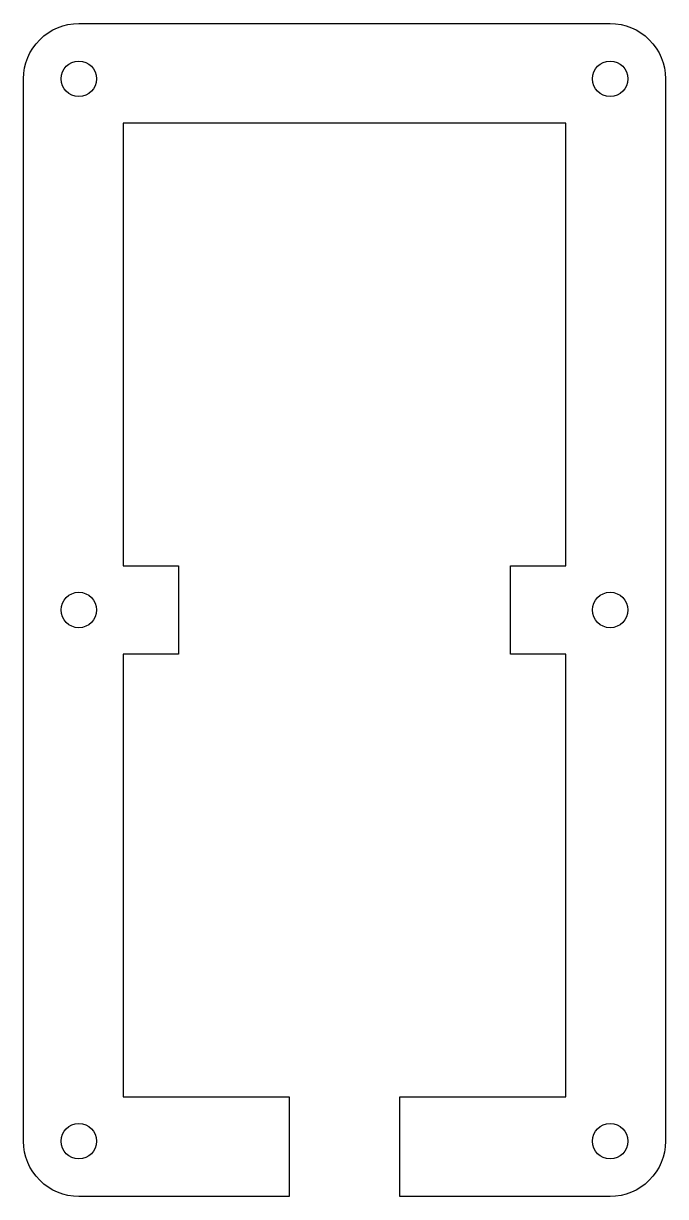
# Model space of a CAD drawing. Header units: millimetres. Extents: x -29 to 29, y -77 to 29.
import ezdxf

# ---------------------------------------------------------------- set-up
doc = ezdxf.new("R2010")
doc.units = ezdxf.units.MM
doc.layers.get('0').update_dxf_attribs({"linetype": 'CONTINUOUS'})

msp = doc.modelspace()

# ---------------------------------------------------------------- linework, layer by layer
msp.add_lwpolyline([(-5, -68), (-5, -77), (-24, -77, -0.414214), (-29, -72), (-29, 24, -0.414214), (-24, 29), (24, 29, -0.414214), (29, 24), (29, -72, -0.414214), (24, -77), (5, -77), (5, -68), (20, -68), (20, -28), (15, -28), (15, -20), (20, -20), (20, 20), (-20, 20), (-20, -20), (-15, -20), (-15, -28), (-20, -28), (-20, -68)], format="xyb", close=True)
for centre in [(-24, 24), (24, 24), (-24, -24), (24, -24), (-24, -72), (24, -72)]:
    msp.add_circle(centre, 1.6)

doc.saveas('drawing.dxf')
